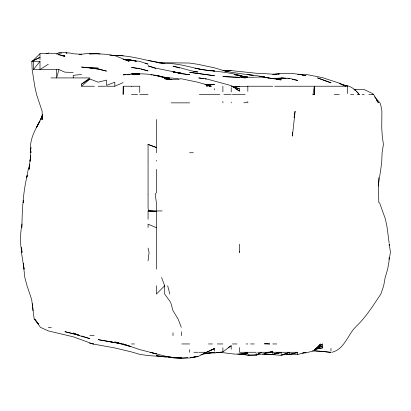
<?xml version="1.0" encoding="UTF-8"?>
<svg xmlns="http://www.w3.org/2000/svg" width="411" height="411" viewBox="0 0 411 411"><rect width="100%" height="100%" fill="white"/><g stroke="black" fill="none" stroke-linecap="round" stroke-linejoin="round"><path stroke-width="0.62" d="M378.819 202.623L378.259 177.68M27.234 175.307C23.078 192.307 22.117 210.093 21.901 227.566M389.114 257.62L389.089 260.821L387.676 269.133L385.184 277.446L383.679 285.763L380.848 294.076C373.203 305.399 365.975 317.246 355.911 326.632L355.289 327.331C347.439 335.561 344.29 349.114 332.093 352.273M298.103 86.228L314.343 86.228L312.966 94.54L314.343 94.54L314.466 86.228L345.831 86.228L339.281 83.156L322.656 77.689L306.025 74.412L297.713 74.299M73.24 72.434L64.928 72.166L58.948 69.603L33.44 69.603L33.615 61.285M292.596 132.275L292.416 136.113L295.098 111.17L294.435 115.327M30.635 158.497L30.496 161.055L30.255 152.738L31.072 147.395M23.355 202.284L23.34 202.623L23.355 200.342M31.02 151.459L30.928 152.738C28.749 141.256 34.529 130.611 39.985 120.978L36.307 127.8L40.586 119.483L42.431 115.049M42.523 118.296L42.39 119.483L42.117 111.17L36.558 94.54L34.74 86.228L32.181 69.603L31.781 61.285L39.985 57.319L32.31 61.285L39.985 53.687L48.298 53.338L47.111 53.677M30.609 155.707L29.032 169.368L29.443 167.585M148.063 260.821L149.08 252.503L148.063 248.09M378.223 185.993L380.853 168.834L381.783 161.055L382.076 152.738L383.412 144.425L382.261 136.113L381.752 127.8L381.896 111.17L380.853 105.437L379.975 102.858L374.606 96.852M294.055 117.7L294.245 116.513M22.014 224C20.283 233.391 19.697 243.163 22.04 252.503L21.757 249.539M42.554 115.327L41.783 119.483L42.503 116.513M389.166 259.367L390.45 252.503L389.304 244.191M58.948 69.603L56.61 77.915L56.61 69.603M29.777 164.616L28.236 169.368L26.628 177.68L27.419 175.307M42.436 114.736L40.73 119.483L42.626 114.736M33.44 69.603L39.985 61.285L31.781 61.285M161.538 277.446L164.693 285.763L156.38 294.076L156.38 285.763M315.227 349.268L320.529 343.956L314.343 350.737L306.025 352.833L302.188 353.1M50.979 77.915L89.865 77.915L81.553 84.075L81.553 86.228L89.865 78.989L98.183 82.19L106.495 80.114L106.495 85.39L114.808 82.2L114.808 86.202L123.125 82.611M314.831 349.787L322.656 343.956L314.862 349.442M207.54 352.936L214.573 352.962L222.89 351.867L231.203 345.759L231.203 349.288M239.515 354.051L247.828 355.176L256.145 355.022L264.458 353.696L266.503 352.273L264.458 353.583L268.111 352.273L272.77 351.734L272.77 354.57L264.458 354.22L270.854 354.339M48.298 64.208L39.985 69.603L39.985 61.285M228.084 347.721L231.203 345.759M81.553 84.075L89.865 78.989M56.61 54.016L58.552 52.973L64.928 52.593L67.06 52.973L65.996 52.947M214.573 351.138L214.573 348.59L206.26 352.273L197.948 356.614L190.226 357.704L197.948 356.322L189.635 358.007L173.005 357.76L164.693 356.044L139.75 349.586L123.125 343.956L130.842 346.524M247.828 355.176L256.145 355.037L261.571 352.273L256.145 355.022M314.893 349.535L322.656 345.769L322.656 347.819L314.934 349.422M312.966 94.54L314.343 93.919M314.893 349.293L322.656 345.769M264.458 353.696L272.77 354.575L278.288 352.273M210.417 350.239L214.573 348.59L206.795 352.273L198.852 352.273M289.401 352.443L281.088 355.073L289.401 354.21L289.401 352.443L281.088 355.361L270.854 354.493M203.887 353.059L206.26 352.273M46.515 53.646L48.298 53.081L56.61 53.759L64.928 56.348L61.362 55.547M203.291 353.465L206.26 352.602M297.713 354.477L297.713 352.525L289.401 354.287L297.713 354.477L306.025 352.273L303.652 352.597M200.917 354.801L206.26 353.46L214.573 352.427L210.74 352.659M272.77 354.575L281.088 352.52L281.088 354.395M243.841 102.858L247.828 101.897L247.828 102.858M297.713 352.525L289.401 354.503L286.842 354.436M273.366 354.241L281.088 352.52M316.121 348.96L322.656 347.819M123.125 55.531L113.621 55.685C130.96 54.802 147.621 61.45 164.693 63.535C180.701 62.842 195.636 69.582 211.377 70.892M205.074 353.542L211.013 352.864M81.553 54.524L81.553 54.262L78.994 54.442L89.865 53.312L106.495 54.334L114.808 55.613L129.09 61.285L123.125 59.184L131.438 60.196L136.354 61.285L131.438 60.212L123.125 59.282L131.438 60.196L124.903 59.595M81.553 74.463L73.24 75.347L73.24 77.915M276.927 74.324L272.77 74.761C283.785 72.146 295.083 73.338 306.025 75.645L302.188 75.316M278.119 74.201L279.305 74.078M187.853 357.755L181.318 358.407L173.005 357.642L164.693 356.234L168.849 356.825M125.679 74.679L123.125 74.884C136.986 73.179 151.32 73.163 164.693 77.669L170.663 79.559M126.958 74.571L130.159 74.314M166.609 356.769L164.693 356.912L156.38 355.71L162.314 356.409M224.807 71.046L231.203 70.61L256.145 73.23L272.77 74.139L279.167 73.954M235.041 86.875L247.828 86.228L272.77 86.228M166.609 356.712L164.693 356.835L171.089 357.282M270.212 351.898L272.77 351.734M353.989 89.665L364.223 89.536L372.536 93.549L373.717 94.54L378.408 102.858L376.209 99.739M224.807 71.072L231.203 70.723L222.89 70.368L214.573 67.866L197.948 64.322L189.635 63.047L156.38 62.642M242.074 353.917L247.828 353.609L239.515 354.323L247.828 352.273C237.507 356.743 226.589 351.816 215.852 352.489M261.899 76.862L264.458 76.734L259.341 76.559M89.865 54.072L98.183 53.733L99.965 54.016M205.074 84.651L214.573 84.538L204.981 84.753M274.692 78.717L281.088 78.47L272.77 78.552L269.046 78.008M132.717 74.18L139.75 74.021L131.438 73.867L139.75 74.18M288.121 78.48L289.401 78.455L288.121 78.388M276.608 78.712L277.887 78.691M312.422 350.814L322.656 351.359L330.968 352.479M286.842 354.236L289.401 354.21M247.828 354.909L249.107 354.899M354.631 90.045L355.911 90.045L354.128 89.721M58.552 52.973L61.753 52.973M168.407 77.915L173.005 78.105L178.944 79.159M81.553 86.228L94.427 86.228M98.183 86.228L105.684 86.228M106.495 86.228L114.782 86.228M206.26 86.228L208.228 86.228M274.676 86.228L297.713 86.228M131.438 94.54L137.593 94.54M139.75 94.54L148.063 94.54M199.33 94.54L219.772 94.54M223.867 94.54L231.203 94.54M232.241 94.54L245.126 94.54M334.359 94.54L339.281 94.54M350.65 94.54L353.701 94.54M357.133 94.54L359.327 94.54C355.597 89.557 349.936 85.185 343.442 85.175M362.158 94.54L364.223 94.54M368.816 94.54L372.536 94.54M372.623 94.54L373.717 94.54M171.228 102.858L189.635 102.858M189.635 152.738L193.329 152.738M148.063 219.248L148.063 210.935L156.38 210.935L156.38 202.623L155.194 194.311L156.38 192.636L156.38 169.368M156.827 210.935L162.191 210.935M48.298 327.331L51.344 327.331M89.865 335.643L94.176 335.643M131.438 343.956L134.546 343.956M181.79 343.956L189.635 343.956M208.454 343.956L212.461 343.956M217.362 343.956L222.89 343.956M232.39 343.956L236.952 343.956M246.163 343.956L247.828 343.956M250.535 343.956L254.281 343.956M272.77 343.956L276.773 343.956M193.889 352.273L197.948 352.273M256.145 352.273L239.515 352.273L239.515 347.547M257.687 352.273L268.111 352.273M289.401 352.273L267.653 352.263M289.596 352.273L297.713 352.273M330.947 352.273L314.343 350.788L314.343 350.151M66.109 52.937L69.67 52.973L73.24 53.795L81.553 54.278M239.515 77.412L222.89 76.59L239.515 77.304L245.449 77.915L241.298 77.561M264.458 354.4L272.77 354.606L262.542 354.354M148.063 210.935L156.38 211.331L156.38 269.133M286.2 78.29L281.088 78.023L271.553 78.568M156.38 211.331L148.72 210.935L148.063 208.557L148.063 194.495M201.647 69.603L198.564 68.925C213.997 71.658 229.919 71.637 244.864 77.068M206.26 70.42L214.573 70.903M264.458 354.123L268.933 354.385M166.553 77.72L169.645 77.915M231.84 86.269L239.515 86.767M235.041 74.91L239.515 75.213M246.554 354.821L237.733 354.025M109.691 55.141L114.808 55.521M284.284 78.29L281.088 78.023L289.401 78.326L297.713 80.438L292.37 79.333M288.121 78.614L289.401 78.717M213.294 71.062L214.573 71.175M266.297 77.633L281.088 79.909L278.709 79.636M266.153 77.633L268.979 77.915C259.259 75.711 249.112 78.989 239.515 75.737L247.828 77.093L237.142 75.228M177.162 72.742L181.318 73.173L173.005 71.956L181.318 73.369L156.38 68.262L148.063 65.863L155.784 68.519M158.754 62.898L160.537 63.089M161.723 63.217L164.693 63.535L148.063 60.396M276.336 79.359L277.523 79.498M163.506 356.548L164.693 356.686L148.063 355.582L139.75 354.359L131.438 351.914L114.808 347.932L92.788 343.956L73.24 336.82L48.298 330.901L40.422 327.331L34.637 319.018L38.459 323.925M193.792 71.524L197.948 72.023C189.43 70.964 181.477 67.579 173.005 66.228L179.54 68M237.142 75.377L239.515 75.665L234.172 74.519M131.438 60.212L139.75 61.403L148.063 64.09L145.093 63.366M61.362 55.475L64.928 55.973L58.393 54.797M170.036 356.995L171.223 357.164M151.032 74.859L152.219 75.028M153.411 75.198L156.38 75.624L170.586 79.559M119.56 343.175L114.808 342.461L120.747 343.442M203.753 78.712L198.734 77.915L206.26 78.84L231.203 85.632L239.515 91.062L239.515 88.879L231.891 86.418M205.007 78.912L206.26 79.112M250.207 74.961L247.828 74.571L256.145 75.501L268.429 77.915M251.393 75.156L253.176 75.454L231.203 72.295L222.89 70.363M137.377 68.452L131.438 67.45L139.75 68.519L148.063 70.913L140.906 69.069M138.564 68.652L139.75 68.853M194.978 68.277L197.948 68.791M106.495 341.109L122.514 343.956L98.183 339.666L114.808 342.558M345.815 85.894L347.598 86.228L339.281 83.49M159.35 76.307L156.38 75.413L168.207 77.915M239.515 75.737L247.237 77.494M100.325 69.603L89.865 67.815L81.553 67.06L98.183 68.93L106.495 71.113L100.942 69.752M118.373 342.743L114.808 341.926L123.125 344.608L130.842 346.571M168.253 79.184L164.693 78.316L171.819 79.482L164.693 78.794L173.005 79.539L181.318 78.768L197.948 82.257L206.26 84.635L210.401 86.228L206.26 84.82L211.388 86.228L206.26 84.871M156.38 75.413L159.35 76.194M231.799 86.418L239.515 88.879M81.553 335.982L89.865 338.643L79.38 335.643L73.24 333.038L79.677 335.427M340.919 84.178L345.831 86.228M235.683 88.807L239.515 91.062M356.337 91.355L359.327 94.54M38.434 324.058L34.164 319.018L31.673 299.547L27.028 285.763L24.819 277.446L23.355 264.468L24.1 269.133L21.459 252.503L21.331 247.391M181.318 327.331L178.091 319.018L173.005 310.701L170.693 302.388L164.693 294.076L164.693 285.763M379.502 202.623L385.467 219.248L387.131 227.566L389.166 243.312M167.688 285.763L169.83 294.076M148.063 144.24L148.063 161.055M32.5 303.667L32.685 306.226M32.777 307.505L33.008 310.701M156.38 227.679L148.063 224.165L148.063 227.566M23.329 263.251L23.355 264.509M239.505 244.191L239.515 252.503L239.515 251.686M389.166 244.191L389.166 245.47M347.598 86.521L347.598 93.626M330.968 348.328L330.968 351.025M314.343 86.228L314.343 94.54M256.145 353.455L256.145 355.037M247.828 86.228L247.828 91.36M231.203 87.63L231.203 91.992M231.203 102.149L231.203 102.858M222.89 86.228L222.89 91.905M222.89 101.425L222.89 102.858M222.89 347.721L222.89 351.867M214.573 88.648L214.573 89.927M189.635 349.612L189.635 352.273M181.318 331.749L181.318 335.643M173.005 332.761L173.005 335.643M156.38 119.483L156.38 152.738M156.38 160.305L156.38 161.055M148.063 161.312L148.063 194.311M139.75 92.511L139.75 86.228L132.188 86.228L131.438 86.557L131.438 86.228L123.5 86.228L123.125 94.54L123.125 86.51M89.865 53.312L89.865 53.928M39.985 53.687L39.985 59.657M30.589 158.086L29.982 161.055L30.578 158.086M148.083 144.425L156.38 147.498L148.083 144.425M269.714 343.956L264.458 343.956L264.458 343.426L269.714 343.956M181.318 357.842L173.005 357.76L181.318 357.847M98.183 68.154L89.865 67.815L98.183 68.154M281.088 79.575L276.608 79.261L281.088 79.575M206.26 74.581L189.635 72.346L214.573 75.773L206.26 74.581M171.819 79.503L164.693 78.614L171.819 79.529M189.635 74.725L181.318 73.641L173.005 71.668L181.318 73.564L189.635 74.725M93.441 343.956L89.865 343.154L93.441 343.956M73.24 333.665L64.928 331.692L79.677 335.494L73.24 333.665M156.38 353.881L150.195 352.273L156.38 353.938M330.968 82.817L317.549 77.915L330.968 82.817M210.175 86.228L206.26 84.671L210.175 86.228"/></g></svg>
